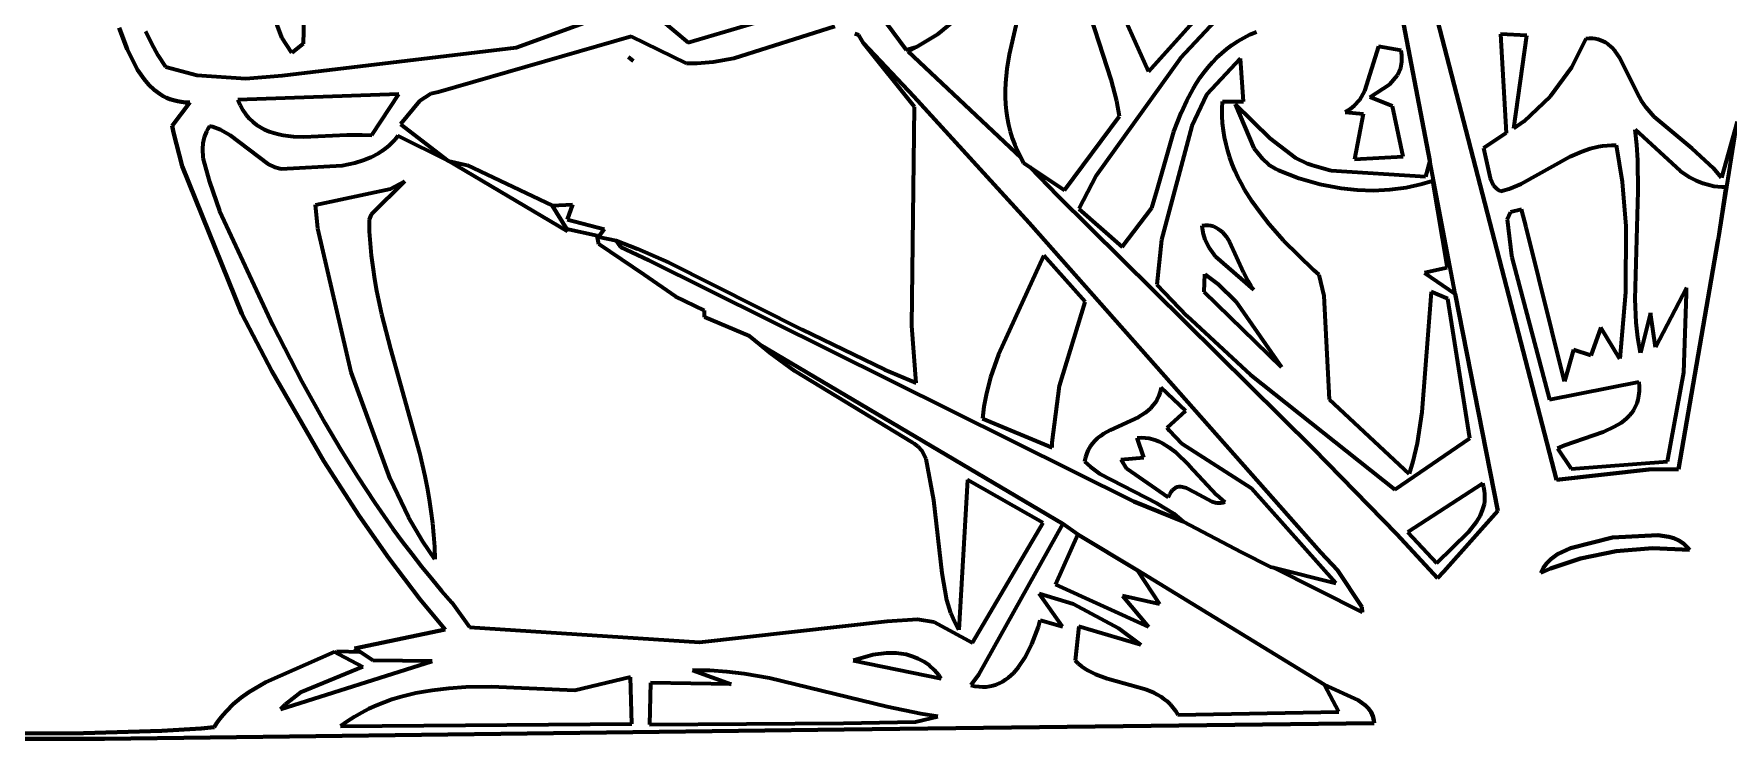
# Model space of a CAD drawing. Header units: millimetres. Extents: x 0 to 6.7, y 0 to 10.
# Drawn here: x 1.849 to 4.111, y 6.322 to 7.263 of the extents above; entities that cross this region are included whole.
import ezdxf

# ---------------------------------------------------------------- set-up
doc = ezdxf.new("R2010")
doc.units = ezdxf.units.MM
doc.layers.add('color#000000ff', color=7, linetype='CONTINUOUS', lineweight=100)
doc.layers.add('color#ffffffff', color=7, linetype='CONTINUOUS', lineweight=100)

msp = doc.modelspace()

# ---------------------------------------------------------------- linework, layer by layer
at = {"layer": 'color#000000ff'}
for p, q in [((3.5961, 7.7019), (3.7128, 7.0937)), ((3.8818, 6.668), (3.6324, 7.6306)), ((3.0563, 7.2632), (3.1807, 7.3664)), ((3.2681, 7.3672), (3.3371, 7.213)), ((2.2109, 7.3378), (2.2087, 7.25)), ((3.1729, 7.3299), (3.151, 7.2356)), ((3.2875, 7.2026), (3.2467, 7.3273)), ((3.3371, 7.213), (3.4435, 7.3319)), ((2.1804, 7.2586), (2.1584, 7.3176)), ((3.4533, 7.3095), (3.3796, 7.2303)), ((2.493, 7.2452), (2.6526, 7.3031)), ((2.6843, 7.284), (2.7226, 7.2517)), ((2.7226, 7.2517), (2.8993, 7.3037)), ((1.9739, 7.2429), (1.9632, 7.2715)), ((1.9982, 7.2668), (2.0062, 7.2505)), ((2.6464, 7.2596), (2.3888, 7.1854)), ((2.7206, 7.2236), (2.6464, 7.2596)), ((2.9186, 7.273), (2.7837, 7.2306)), ((3.0273, 7.246), (3.0563, 7.2632)), ((3.4642, 7.2581), (3.4725, 7.2623)), ((3.4725, 7.2623), (3.4813, 7.266)), ((3.8419, 7.2609), (3.807, 7.2627)), ((3.807, 7.2627), (3.8145, 7.1308)), ((3.8248, 7.1369), (3.8419, 7.2609)), ((1.9878, 7.2152), (1.9739, 7.2429)), ((2.0062, 7.2505), (2.015, 7.2347)), ((2.1936, 7.2382), (2.1804, 7.2586)), ((2.1809, 7.2079), (2.493, 7.2452)), ((2.2087, 7.25), (2.1936, 7.2382)), ((2.9566, 7.2508), (3.0241, 7.1799)), ((3.0248, 7.1659), (2.9566, 7.2508)), ((3.0165, 7.2398), (3.0273, 7.246)), ((3.1671, 7.0976), (3.0165, 7.2398)), ((3.4284, 7.2317), (3.4348, 7.2377)), ((3.4348, 7.2377), (3.4416, 7.2433)), ((3.4416, 7.2433), (3.4487, 7.2486)), ((3.4487, 7.2486), (3.4563, 7.2536)), ((3.4563, 7.2536), (3.4642, 7.2581)), ((3.6443, 7.2465), (3.6255, 7.1866)), ((3.6742, 7.2412), (3.6443, 7.2465)), ((3.6752, 7.2347), (3.6742, 7.2412)), ((3.9209, 7.2568), (3.9017, 7.2182)), ((3.9254, 7.257), (3.9209, 7.2568)), ((3.9296, 7.2569), (3.9254, 7.257)), ((3.9335, 7.2565), (3.9296, 7.2569)), ((3.9373, 7.2557), (3.9335, 7.2565)), ((3.9408, 7.2546), (3.9373, 7.2557)), ((3.944, 7.2532), (3.9408, 7.2546)), ((3.9471, 7.2516), (3.944, 7.2532)), ((3.95, 7.2498), (3.9471, 7.2516)), ((3.9552, 7.2454), (3.95, 7.2498)), ((3.9599, 7.2402), (3.9552, 7.2454)), ((3.966, 7.2312), (3.9599, 7.2402)), ((1.9964, 7.2027), (1.9878, 7.2152)), ((2.015, 7.2347), (2.025, 7.2193)), ((2.025, 7.2193), (2.067, 7.2083)), ((2.6429, 7.2323), (2.6492, 7.2271)), ((2.6492, 7.2271), (2.6429, 7.2323)), ((2.7349, 7.2239), (2.7206, 7.2236)), ((2.756, 7.2257), (2.7349, 7.2239)), ((2.7837, 7.2306), (2.756, 7.2257)), ((3.1481, 7.2166), (3.1464, 7.1977)), ((3.151, 7.2356), (3.1481, 7.2166)), ((3.3796, 7.2303), (3.2672, 7.0744)), ((3.4112, 7.212), (3.4166, 7.2189)), ((3.4597, 7.2303), (3.4148, 7.1822)), ((3.4166, 7.2189), (3.4224, 7.2255)), ((3.4224, 7.2255), (3.4284, 7.2317)), ((3.4639, 7.1728), (3.4597, 7.2303)), ((3.6695, 7.2083), (3.6738, 7.2178)), ((3.6738, 7.2178), (3.6753, 7.2258)), ((3.6753, 7.2258), (3.6752, 7.2347)), ((3.9017, 7.2182), (3.8731, 7.1795)), ((3.9897, 7.1838), (3.966, 7.2312)), ((2.0028, 7.1952), (1.9964, 7.2027)), ((2.01, 7.1885), (2.0028, 7.1952)), ((2.067, 7.2083), (2.1321, 7.2036)), ((2.1321, 7.2036), (2.1809, 7.2079)), ((3.1464, 7.1977), (3.146, 7.1883)), ((3.2948, 7.1733), (3.2875, 7.2026)), ((3.3967, 7.1901), (3.4012, 7.1976)), ((3.4012, 7.1976), (3.4061, 7.2049)), ((3.4061, 7.2049), (3.4112, 7.212)), ((3.6326, 7.1788), (3.6591, 7.1962)), ((3.6591, 7.1962), (3.6695, 7.2083)), ((2.0178, 7.1828), (2.01, 7.1885)), ((2.022, 7.1803), (2.0178, 7.1828)), ((2.0264, 7.1781), (2.022, 7.1803)), ((2.031, 7.1762), (2.0264, 7.1781)), ((2.0359, 7.1746), (2.031, 7.1762)), ((2.0338, 7.1406), (2.0574, 7.1717)), ((2.0409, 7.1734), (2.0359, 7.1746)), ((2.0462, 7.1724), (2.0409, 7.1734)), ((2.0516, 7.1719), (2.0462, 7.1724)), ((2.0574, 7.1717), (2.0516, 7.1719)), ((2.3363, 7.1829), (2.1218, 7.1751)), ((2.1218, 7.1751), (2.1249, 7.1679)), ((2.3004, 7.128), (2.3363, 7.1829)), ((2.3639, 7.1735), (2.3386, 7.1426)), ((2.3793, 7.1832), (2.3639, 7.1735)), ((2.3888, 7.1854), (2.3793, 7.1832)), ((3.0241, 7.1799), (3.1777, 7.0109)), ((3.146, 7.1883), (3.1459, 7.1789)), ((3.1459, 7.1789), (3.1463, 7.1696)), ((3.1463, 7.1696), (3.1471, 7.1604)), ((3.2985, 7.1535), (3.2948, 7.1733)), ((3.3808, 7.1581), (3.3883, 7.1744)), ((3.3883, 7.1744), (3.3967, 7.1901)), ((3.4148, 7.1822), (3.3949, 7.14)), ((3.4356, 7.1633), (3.4361, 7.1732)), ((3.4361, 7.1732), (3.4639, 7.1728)), ((3.4994, 7.1237), (3.4528, 7.1693)), ((3.4528, 7.1693), (3.4775, 7.1107)), ((3.6186, 7.175), (3.6118, 7.1674)), ((3.6255, 7.1866), (3.6186, 7.175)), ((3.6627, 7.1669), (3.6326, 7.1788)), ((3.8731, 7.1795), (3.8379, 7.1465)), ((3.9952, 7.174), (3.9897, 7.1838)), ((4.0015, 7.165), (3.9952, 7.174)), ((2.1249, 7.1679), (2.1285, 7.1615)), ((2.1285, 7.1615), (2.1324, 7.1557)), ((2.1324, 7.1557), (2.1368, 7.1505)), ((2.1368, 7.1505), (2.1415, 7.146)), ((2.1415, 7.146), (2.1465, 7.142)), ((3.0214, 6.8735), (3.0248, 7.1659)), ((3.1471, 7.1604), (3.1483, 7.1512)), ((3.1483, 7.1512), (3.1501, 7.142)), ((3.2252, 7.0547), (3.2985, 7.1535)), ((3.3711, 7.1328), (3.3808, 7.1581)), ((3.4356, 7.1535), (3.4356, 7.1633)), ((3.4361, 7.1439), (3.4356, 7.1535)), ((3.6062, 7.1628), (3.5998, 7.1589)), ((3.5998, 7.1589), (3.6236, 7.1564)), ((3.6118, 7.1674), (3.6062, 7.1628)), ((3.6236, 7.1564), (3.612, 7.0961)), ((3.6771, 7.0995), (3.6627, 7.1669)), ((3.8379, 7.1465), (3.8248, 7.1369)), ((4.0122, 7.1526), (4.0015, 7.165)), ((4.0628, 7.1101), (4.0122, 7.1526)), ((2.0358, 7.1315), (2.0338, 7.1406)), ((2.0474, 7.0867), (2.0358, 7.1315)), ((2.0768, 7.1253), (2.0751, 7.1176)), ((2.0796, 7.1329), (2.0768, 7.1253)), ((2.0815, 7.1366), (2.0796, 7.1329)), ((2.0837, 7.1403), (2.0815, 7.1366)), ((2.0876, 7.1393), (2.0837, 7.1403)), ((2.0985, 7.1352), (2.0876, 7.1393)), ((2.1119, 7.1275), (2.0985, 7.1352)), ((2.1616, 7.0899), (2.1119, 7.1275)), ((2.1465, 7.142), (2.1518, 7.1386)), ((2.1518, 7.1386), (2.1574, 7.1356)), ((2.1574, 7.1356), (2.1633, 7.1331)), ((2.1633, 7.1331), (2.1694, 7.1311)), ((2.1694, 7.1311), (2.1757, 7.1294)), ((2.1757, 7.1294), (2.1823, 7.1282)), ((2.1823, 7.1282), (2.189, 7.1272)), ((2.189, 7.1272), (2.1958, 7.1265)), ((2.1958, 7.1265), (2.2098, 7.1259)), ((2.2098, 7.1259), (2.2672, 7.1283)), ((2.2672, 7.1283), (2.2876, 7.1287)), ((2.2876, 7.1287), (2.3004, 7.128)), ((2.3353, 7.127), (2.3314, 7.1223)), ((2.4022, 7.0937), (2.3353, 7.127)), ((2.3386, 7.1426), (2.4022, 7.0937)), ((3.1501, 7.142), (3.1523, 7.133)), ((3.1523, 7.133), (3.1551, 7.124)), ((3.1551, 7.124), (3.1585, 7.1151)), ((3.3489, 7.0552), (3.3711, 7.1328)), ((3.3949, 7.14), (3.3544, 6.9884)), ((3.4371, 7.1345), (3.4361, 7.1439)), ((3.4386, 7.1252), (3.4371, 7.1345)), ((3.4406, 7.116), (3.4386, 7.1252)), ((3.5336, 7.0974), (3.4994, 7.1237)), ((3.8145, 7.1308), (3.7841, 7.1109)), ((3.9891, 7.1152), (3.9869, 7.1358)), ((3.9869, 7.1358), (4.0466, 7.0803)), ((4.1229, 7.1457), (4.1018, 7.0713)), ((2.0751, 7.1176), (2.0745, 7.1098)), ((2.0745, 7.1098), (2.0751, 7.0978)), ((2.3092, 7.1037), (2.2992, 7.0984)), ((2.3139, 7.1067), (2.3092, 7.1037)), ((2.3186, 7.1101), (2.3139, 7.1067)), ((2.323, 7.1138), (2.3186, 7.1101)), ((2.3273, 7.1179), (2.323, 7.1138)), ((2.3314, 7.1223), (2.3273, 7.1179)), ((3.1585, 7.1151), (3.1625, 7.1063)), ((3.1625, 7.1063), (3.1671, 7.0976)), ((3.4429, 7.107), (3.4406, 7.116)), ((3.4457, 7.0981), (3.4429, 7.107)), ((3.4775, 7.1107), (3.4891, 7.0963)), ((3.7841, 7.1109), (3.7933, 7.0707)), ((3.9, 7.0994), (3.9156, 7.1064)), ((3.9156, 7.1064), (3.9264, 7.1101)), ((3.9264, 7.1101), (3.9376, 7.1128)), ((3.9376, 7.1128), (3.9433, 7.1137)), ((3.9433, 7.1137), (3.9492, 7.1144)), ((3.9492, 7.1144), (3.9552, 7.1146)), ((3.9552, 7.1146), (3.9613, 7.1146)), ((3.9613, 7.1146), (3.9693, 7.0657)), ((3.9904, 7.0946), (3.9891, 7.1152)), ((4.0913, 7.0841), (4.0628, 7.1101)), ((2.1268, 6.8894), (2.0474, 7.0867)), ((2.0751, 7.0978), (2.0836, 7.0656)), ((2.172, 7.0851), (2.1616, 7.0899)), ((2.1794, 7.0829), (2.172, 7.0851)), ((2.2609, 7.0873), (2.1794, 7.0829)), ((2.2778, 7.0908), (2.2609, 7.0873)), ((2.2887, 7.0941), (2.2778, 7.0908)), ((2.2992, 7.0984), (2.2887, 7.0941)), ((2.4022, 7.0937), (2.4279, 7.0881)), ((2.5615, 6.9996), (2.4022, 7.0937)), ((2.4279, 7.0881), (2.5412, 7.034)), ((3.216, 7.0469), (3.1792, 7.0854)), ((3.1792, 7.0854), (3.2252, 7.0547)), ((3.4489, 7.0893), (3.4457, 7.0981)), ((3.4525, 7.0807), (3.4489, 7.0893)), ((3.4564, 7.0722), (3.4525, 7.0807)), ((3.4891, 7.0963), (3.4975, 7.089)), ((3.4975, 7.089), (3.5072, 7.0831)), ((3.5072, 7.0831), (3.5107, 7.0814)), ((3.5107, 7.0814), (3.5377, 7.0708)), ((3.5493, 7.0898), (3.5336, 7.0974)), ((3.5545, 7.0878), (3.5493, 7.0898)), ((3.5809, 7.0803), (3.5545, 7.0878)), ((3.7069, 7.0724), (3.5809, 7.0803)), ((3.612, 7.0961), (3.6771, 7.0995)), ((3.7128, 7.0937), (3.7069, 7.0724)), ((3.8344, 7.0629), (3.9, 7.0994)), ((3.9908, 7.0533), (3.9904, 7.0946)), ((4.0466, 7.0803), (4.0592, 7.0721)), ((4.1018, 7.0713), (4.0913, 7.0841)), ((2.0836, 7.0656), (2.0973, 7.0269)), ((2.2255, 7.035), (2.3252, 7.0564)), ((2.3443, 7.0665), (2.2996, 7.0223)), ((2.3252, 7.0564), (2.3443, 7.0665)), ((3.2672, 7.0744), (3.2442, 7.0298)), ((3.4607, 7.0639), (3.4564, 7.0722)), ((3.4653, 7.0557), (3.4607, 7.0639)), ((3.4753, 7.0397), (3.4653, 7.0557)), ((3.5377, 7.0708), (3.5656, 7.0627)), ((3.5656, 7.0627), (3.5942, 7.0572)), ((3.5942, 7.0572), (3.6158, 7.055)), ((3.6376, 7.0544), (3.6593, 7.0554)), ((3.6593, 7.0554), (3.6809, 7.0583)), ((3.6809, 7.0583), (3.7022, 7.0629)), ((3.7022, 7.0629), (3.7163, 7.0671)), ((3.7163, 7.0671), (3.7358, 6.9508)), ((3.7933, 7.0707), (3.7977, 7.061)), ((3.7977, 7.061), (3.8019, 7.0565)), ((3.8019, 7.0565), (3.8054, 7.0542)), ((3.8074, 7.0533), (3.8185, 7.0565)), ((3.8185, 7.0565), (3.8344, 7.0629)), ((3.9693, 7.0657), (3.9744, 7.0068)), ((4.0592, 7.0721), (4.068, 7.0675)), ((4.068, 7.0675), (4.0772, 7.0638)), ((4.0772, 7.0638), (4.0869, 7.0612)), ((4.0869, 7.0612), (4.0919, 7.0602)), ((4.0919, 7.0602), (4.097, 7.0596)), ((4.097, 7.0596), (4.1023, 7.0593)), ((4.1076, 7.0593), (4.0972, 6.9866)), ((4.1023, 7.0593), (4.1076, 7.0593)), ((2.2283, 7.0035), (2.2255, 7.035)), ((2.5412, 7.034), (2.5609, 7.0026)), ((3.5571, 6.7097), (3.216, 7.0469)), ((3.3414, 7.0312), (3.3489, 7.0552)), ((3.4864, 7.0242), (3.4753, 7.0397)), ((3.6158, 7.055), (3.6376, 7.0544)), ((3.8054, 7.0542), (3.8074, 7.0533)), ((3.9865, 6.909), (3.9908, 7.0533)), ((2.0973, 7.0269), (2.1683, 6.8743)), ((2.2996, 7.0223), (2.2967, 7.0157)), ((2.2967, 7.0157), (2.2971, 6.9996)), ((3.1777, 7.0109), (3.5673, 6.5711)), ((3.2442, 7.0298), (3.3021, 6.9788)), ((3.3021, 6.9788), (3.3414, 7.0312)), ((3.4983, 7.0092), (3.4864, 7.0242)), ((3.8205, 7.0254), (3.8157, 7.0155)), ((3.8157, 7.0155), (3.8215, 6.9673)), ((3.8351, 7.029), (3.8205, 7.0254)), ((3.8411, 7.0053), (3.8351, 7.029)), ((2.273, 6.8116), (2.2283, 7.0035)), ((2.2971, 6.9996), (2.2981, 6.9836)), ((2.5609, 7.0026), (2.5615, 6.9996)), ((3.3544, 6.9884), (3.3482, 6.9289)), ((3.4088, 7.0073), (3.4129, 7.0079)), ((3.4091, 7.0034), (3.4088, 7.0073)), ((3.4104, 6.9957), (3.4091, 7.0034)), ((3.4128, 6.9884), (3.4104, 6.9957)), ((3.4179, 6.9781), (3.4128, 6.9884)), ((3.4129, 7.0079), (3.4167, 7.0079)), ((3.4167, 7.0079), (3.4204, 7.0074)), ((3.4204, 7.0074), (3.4238, 7.0064)), ((3.4238, 7.0064), (3.427, 7.005)), ((3.427, 7.005), (3.4301, 7.0032)), ((3.4301, 7.0032), (3.433, 7.001)), ((3.433, 7.001), (3.4357, 6.9985)), ((3.4357, 6.9985), (3.4407, 6.9926)), ((3.4407, 6.9926), (3.4453, 6.9857)), ((3.5174, 6.9876), (3.4983, 7.0092)), ((3.558, 6.9478), (3.5174, 6.9876)), ((3.8924, 6.7994), (3.8411, 7.0053)), ((3.9744, 7.0068), (3.974, 6.9181)), ((2.2981, 6.9836), (2.2997, 6.9676)), ((2.2997, 6.9676), (2.3017, 6.9518)), ((2.6327, 6.9785), (2.6265, 6.9875)), ((2.6265, 6.9875), (2.6549, 6.9763)), ((2.6696, 6.961), (2.6327, 6.9785)), ((2.6549, 6.9763), (2.697, 6.9581)), ((3.1974, 6.9673), (3.1368, 6.8352)), ((3.2525, 6.9055), (3.1974, 6.9673)), ((3.4271, 6.9655), (3.4179, 6.9781)), ((3.4778, 6.9214), (3.4271, 6.9655)), ((3.4453, 6.9857), (3.464, 6.9448)), ((3.8215, 6.9673), (3.8219, 6.9652)), ((3.8219, 6.9652), (3.8722, 6.7751)), ((4.0972, 6.9866), (4.0445, 6.682)), ((2.3017, 6.9518), (2.3041, 6.936)), ((3.3174, 6.6389), (2.6696, 6.961)), ((2.697, 6.9581), (2.8746, 6.8686)), ((3.4116, 6.9191), (3.4121, 6.9426)), ((3.4121, 6.9426), (3.43, 6.9293)), ((3.464, 6.9448), (3.4696, 6.9335)), ((3.5649, 6.9416), (3.558, 6.9478)), ((3.7358, 6.9508), (3.7054, 6.9443)), ((3.7054, 6.9443), (3.7464, 6.9163)), ((2.3041, 6.936), (2.3069, 6.9203)), ((2.3069, 6.9203), (2.3135, 6.8891)), ((3.3482, 6.9289), (3.3885, 6.8871)), ((3.43, 6.9293), (3.4539, 6.9058)), ((3.4696, 6.9335), (3.4735, 6.9269)), ((3.4735, 6.9269), (3.4756, 6.924)), ((3.4756, 6.924), (3.4778, 6.9214)), ((3.5715, 6.9136), (3.5649, 6.9416)), ((4.0551, 6.9243), (4.014, 6.845)), ((4.0554, 6.9162), (4.0551, 6.9243)), ((3.2183, 6.7933), (3.2525, 6.9055)), ((3.5148, 6.8183), (3.4116, 6.9191)), ((3.4539, 6.9058), (3.5148, 6.8183)), ((3.5785, 6.775), (3.5715, 6.9136)), ((3.7142, 6.9189), (3.7018, 6.7585)), ((3.7367, 6.9095), (3.7142, 6.9189)), ((3.7658, 6.7235), (3.7367, 6.9095)), ((3.7464, 6.9163), (3.8032, 6.6264)), ((3.974, 6.9181), (3.9662, 6.8295)), ((3.9881, 6.8782), (3.9865, 6.909)), ((4.0516, 6.8114), (4.0554, 6.9162)), ((2.1672, 6.8129), (2.1268, 6.8894)), ((2.3135, 6.8891), (2.3252, 6.8427)), ((3.3885, 6.8871), (3.4732, 6.8082)), ((3.9903, 6.8578), (3.9881, 6.8782)), ((4.0072, 6.8909), (3.9937, 6.8374)), ((4.014, 6.845), (4.0072, 6.8909)), ((2.1683, 6.8743), (2.207, 6.7994)), ((2.8746, 6.8686), (2.9848, 6.8151)), ((3.0271, 6.7973), (3.0214, 6.8735)), ((3.9409, 6.8712), (3.9273, 6.8338)), ((3.9662, 6.8295), (3.9409, 6.8712)), ((3.9937, 6.8374), (3.9903, 6.8578)), ((2.3252, 6.8427), (2.3639, 6.704)), ((2.8315, 6.8373), (2.8186, 6.848)), ((2.8186, 6.848), (3.2226, 6.6092)), ((2.8652, 6.8129), (2.8315, 6.8373)), ((3.1368, 6.8352), (3.1263, 6.8049)), ((3.9043, 6.8413), (3.8924, 6.7994)), ((3.9273, 6.8338), (3.9043, 6.8413)), ((2.2366, 6.6929), (2.1672, 6.8129)), ((2.3248, 6.6694), (2.273, 6.8116)), ((3.0218, 6.7178), (2.8652, 6.8129)), ((2.9848, 6.8151), (3.0271, 6.7973)), ((3.4732, 6.8082), (3.666, 6.6551)), ((4.0297, 6.6924), (4.0516, 6.8114)), ((2.207, 6.7994), (2.2377, 6.7442)), ((3.1263, 6.8049), (3.1203, 6.7816)), ((3.2087, 6.7178), (3.2183, 6.7933)), ((3.3528, 6.7854), (3.351, 6.7801)), ((3.3541, 6.7912), (3.3528, 6.7854)), ((3.387, 6.76), (3.3541, 6.7912)), ((3.8722, 6.7751), (3.9914, 6.7989)), ((3.9919, 6.7861), (3.9913, 6.7803)), ((3.9914, 6.7989), (3.9919, 6.7923)), ((3.9919, 6.7923), (3.9919, 6.7861)), ((3.1175, 6.7658), (3.1157, 6.7498)), ((3.1203, 6.7816), (3.1175, 6.7658)), ((3.3397, 6.7633), (3.3361, 6.76)), ((3.3431, 6.767), (3.3397, 6.7633)), ((3.3461, 6.7709), (3.3431, 6.767)), ((3.3488, 6.7753), (3.3461, 6.7709)), ((3.351, 6.7801), (3.3488, 6.7753)), ((3.685, 6.6761), (3.5785, 6.775)), ((3.9868, 6.7653), (3.9844, 6.761)), ((3.9887, 6.7699), (3.9868, 6.7653)), ((3.9903, 6.7749), (3.9887, 6.7699)), ((3.9913, 6.7803), (3.9903, 6.7749)), ((2.2377, 6.7442), (2.2591, 6.7079)), ((3.1157, 6.7498), (3.2085, 6.7109)), ((3.3236, 6.7517), (3.2859, 6.7341)), ((3.3321, 6.757), (3.3236, 6.7517)), ((3.3361, 6.76), (3.3321, 6.757)), ((3.3622, 6.7372), (3.387, 6.76)), ((3.7018, 6.7585), (3.6957, 6.7169)), ((3.9674, 6.7437), (3.9587, 6.7385)), ((3.9714, 6.7467), (3.9674, 6.7437)), ((3.9751, 6.7498), (3.9714, 6.7467)), ((3.9786, 6.7533), (3.9751, 6.7498)), ((3.9817, 6.757), (3.9786, 6.7533)), ((3.9844, 6.761), (3.9817, 6.757)), ((3.0246, 6.7162), (3.0218, 6.7178)), ((3.2085, 6.7109), (3.2087, 6.7178)), ((3.2623, 6.7165), (3.2593, 6.7126)), ((3.2655, 6.7201), (3.2623, 6.7165)), ((3.2691, 6.7234), (3.2655, 6.7201)), ((3.273, 6.7264), (3.2691, 6.7234)), ((3.2771, 6.7292), (3.273, 6.7264)), ((3.2859, 6.7341), (3.2771, 6.7292)), ((3.3221, 6.7242), (3.3274, 6.7244)), ((3.331, 6.6978), (3.3221, 6.7242)), ((3.3274, 6.7244), (3.3325, 6.7241)), ((3.3325, 6.7241), (3.3375, 6.7234)), ((3.3375, 6.7234), (3.3423, 6.7223)), ((3.3423, 6.7223), (3.347, 6.7208)), ((3.347, 6.7208), (3.3515, 6.719)), ((3.3515, 6.719), (3.3559, 6.7168)), ((3.3559, 6.7168), (3.3644, 6.7117)), ((3.3652, 6.7333), (3.3622, 6.7372)), ((3.3818, 6.7158), (3.3652, 6.7333)), ((3.666, 6.6551), (3.7658, 6.7235)), ((3.6957, 6.7169), (3.6899, 6.6923)), ((3.9441, 6.7318), (3.8923, 6.7137)), ((3.9587, 6.7385), (3.9441, 6.7318)), ((2.2591, 6.7079), (2.2814, 6.6722)), ((2.3639, 6.704), (2.3711, 6.6729)), ((3.0294, 6.7125), (3.0246, 6.7162)), ((3.0351, 6.7061), (3.0294, 6.7125)), ((3.0404, 6.6961), (3.0351, 6.7061)), ((3.0506, 6.6407), (3.0404, 6.6961)), ((3.2531, 6.6982), (3.2519, 6.6924)), ((3.2547, 6.7034), (3.2531, 6.6982)), ((3.2568, 6.7082), (3.2547, 6.7034)), ((3.2593, 6.7126), (3.2568, 6.7082)), ((3.3006, 6.6949), (3.331, 6.6978)), ((3.3081, 6.6827), (3.3006, 6.6949)), ((3.3644, 6.7117), (3.3725, 6.7055)), ((3.3725, 6.7055), (3.3915, 6.687)), ((3.4748, 6.6562), (3.3818, 6.7158)), ((3.6686, 6.5953), (3.5571, 6.7097)), ((3.8923, 6.7137), (3.8829, 6.7096)), ((3.8829, 6.7096), (3.9013, 6.6827)), ((2.2835, 6.6201), (2.2366, 6.6929)), ((2.2814, 6.6722), (2.3046, 6.6371)), ((2.3711, 6.6729), (2.3742, 6.6573)), ((3.2519, 6.6924), (3.2597, 6.6854)), ((3.2597, 6.6854), (3.2723, 6.676)), ((3.2723, 6.676), (3.3482, 6.637)), ((3.3634, 6.6445), (3.3081, 6.6827)), ((3.3915, 6.687), (3.4278, 6.6477)), ((3.6899, 6.6923), (3.685, 6.6761)), ((4.0049, 6.6818), (3.8818, 6.668)), ((3.9013, 6.6827), (4.0297, 6.6924)), ((4.0445, 6.682), (4.0049, 6.6818)), ((2.3493, 6.6183), (2.3248, 6.6694)), ((2.3742, 6.6573), (2.377, 6.6417)), ((3.0955, 6.6679), (3.0838, 6.4676)), ((3.1965, 6.6106), (3.0955, 6.6679)), ((3.367, 6.6513), (3.3651, 6.6482)), ((3.3689, 6.6538), (3.367, 6.6513)), ((3.371, 6.6557), (3.3689, 6.6538)), ((3.3732, 6.6571), (3.371, 6.6557)), ((3.3754, 6.658), (3.3732, 6.6571)), ((3.3778, 6.6584), (3.3754, 6.658)), ((3.3802, 6.6585), (3.3778, 6.6584)), ((3.3827, 6.6582), (3.3802, 6.6585)), ((3.3879, 6.6566), (3.3827, 6.6582)), ((3.3989, 6.651), (3.3879, 6.6566)), ((3.4222, 6.6385), (3.3989, 6.651)), ((3.5871, 6.5299), (3.4748, 6.6562)), ((3.7832, 6.6632), (3.6833, 6.5982)), ((3.7846, 6.6582), (3.7832, 6.6632)), ((3.7856, 6.6534), (3.7846, 6.6582)), ((3.7861, 6.6487), (3.7856, 6.6534)), ((3.7862, 6.6441), (3.7861, 6.6487)), ((2.3046, 6.6371), (2.3287, 6.6027)), ((2.377, 6.6417), (2.3794, 6.6259)), ((2.3794, 6.6259), (2.3814, 6.6101)), ((3.0615, 6.5432), (3.0506, 6.6407)), ((3.3832, 6.6125), (3.3174, 6.6389)), ((3.3482, 6.637), (3.3708, 6.6228)), ((3.3651, 6.6482), (3.3634, 6.6445)), ((3.428, 6.637), (3.4222, 6.6385)), ((3.4278, 6.6477), (3.4353, 6.6412)), ((3.4309, 6.6367), (3.428, 6.637)), ((3.4337, 6.6368), (3.4309, 6.6367)), ((3.4365, 6.6373), (3.4337, 6.6368)), ((3.4353, 6.6412), (3.4392, 6.6382)), ((3.4392, 6.6382), (3.4365, 6.6373)), ((3.8032, 6.6264), (3.7313, 6.5456)), ((3.7797, 6.6195), (3.7831, 6.6273)), ((3.7831, 6.6273), (3.7844, 6.6313)), ((3.7844, 6.6313), (3.7854, 6.6354)), ((3.7854, 6.6354), (3.786, 6.6397)), ((3.786, 6.6397), (3.7862, 6.6441)), ((2.3232, 6.5634), (2.2835, 6.6201)), ((2.3684, 6.5857), (2.3493, 6.6183)), ((2.3814, 6.6101), (2.383, 6.5943)), ((3.1022, 6.4504), (3.1965, 6.6106)), ((3.2226, 6.6092), (3.11, 6.4078)), ((3.3708, 6.6228), (3.3832, 6.6125)), ((3.7642, 6.5983), (3.7753, 6.6121)), ((3.7753, 6.6121), (3.7797, 6.6195)), ((2.3287, 6.6027), (2.3411, 6.5858)), ((2.3411, 6.5858), (2.3538, 6.569)), ((2.3845, 6.5622), (2.3684, 6.5857)), ((2.383, 6.5943), (2.384, 6.5783)), ((3.2129, 6.5284), (3.2429, 6.5948)), ((3.2429, 6.5948), (3.3218, 6.5475)), ((3.7228, 6.5365), (3.6686, 6.5953)), ((3.6833, 6.5982), (3.7221, 6.5568)), ((3.7221, 6.5568), (3.7642, 6.5983)), ((3.9003, 6.5766), (3.9563, 6.5908)), ((3.9563, 6.5908), (4.0169, 6.5941)), ((4.0169, 6.5941), (4.0316, 6.592)), ((4.0316, 6.592), (4.0384, 6.5899)), ((4.0384, 6.5899), (4.045, 6.5869)), ((4.045, 6.5869), (4.051, 6.5829)), ((4.051, 6.5829), (4.0539, 6.5804)), ((2.3652, 6.5083), (2.3232, 6.5634)), ((2.3538, 6.569), (2.3668, 6.5524)), ((2.384, 6.5783), (2.3845, 6.5622)), ((3.5673, 6.5711), (3.5894, 6.5472)), ((3.869, 6.5569), (3.8743, 6.5621)), ((3.9136, 6.5629), (3.8737, 6.5495)), ((3.8743, 6.5621), (3.8832, 6.5686)), ((3.8832, 6.5686), (3.9003, 6.5766)), ((3.9613, 6.5728), (3.9136, 6.5629)), ((4.01, 6.5768), (3.9613, 6.5728)), ((4.0592, 6.5747), (4.01, 6.5768)), ((4.0539, 6.5804), (4.0566, 6.5777)), ((4.0566, 6.5777), (4.0592, 6.5747)), ((2.3668, 6.5524), (2.38, 6.5361)), ((2.38, 6.5361), (2.3935, 6.5199)), ((3.0681, 6.5073), (3.0615, 6.5432)), ((3.3218, 6.5475), (3.352, 6.502)), ((3.6224, 6.4911), (3.504, 6.5511)), ((3.504, 6.5511), (3.5871, 6.5299)), ((3.5894, 6.5472), (3.6217, 6.4982)), ((3.7313, 6.5456), (3.7228, 6.5365)), ((3.8606, 6.544), (3.8644, 6.5509)), ((3.8737, 6.5495), (3.8606, 6.544)), ((3.8644, 6.5509), (3.869, 6.5569)), ((2.3935, 6.5199), (2.4074, 6.504)), ((3.2225, 6.472), (3.1911, 6.5163)), ((3.1911, 6.5163), (3.2367, 6.5024)), ((3.337, 6.4715), (3.2129, 6.5284)), ((3.352, 6.502), (3.3026, 6.5129)), ((3.3026, 6.5129), (3.337, 6.4715)), ((2.3982, 6.4682), (2.3652, 6.5083)), ((2.4074, 6.504), (2.4308, 6.4711)), ((3.0735, 6.4899), (3.0681, 6.5073)), ((3.2367, 6.5024), (3.2971, 6.4699)), ((3.6217, 6.4982), (3.6224, 6.4911)), ((2.2773, 6.4429), (2.3982, 6.4682)), ((2.4308, 6.4711), (2.7378, 6.4514)), ((2.7378, 6.4514), (2.9883, 6.4793)), ((2.9883, 6.4793), (3.0286, 6.4818)), ((3.0286, 6.4818), (3.0508, 6.4786)), ((3.0508, 6.4786), (3.1022, 6.4504)), ((3.0782, 6.4787), (3.0735, 6.4899)), ((3.0838, 6.4676), (3.0782, 6.4787)), ((3.1815, 6.4485), (3.1902, 6.4719)), ((3.1902, 6.4719), (3.1927, 6.4808)), ((3.1927, 6.4808), (3.2225, 6.472)), ((3.2443, 6.4723), (3.2392, 6.4268)), ((3.3267, 6.4475), (3.2443, 6.4723)), ((3.2971, 6.4699), (3.3267, 6.4475)), ((3.1722, 6.4303), (3.1815, 6.4485)), ((2.1592, 6.398), (2.2507, 6.4385)), ((2.1786, 6.362), (2.3811, 6.4257)), ((2.2507, 6.4385), (2.2566, 6.4354)), ((2.2566, 6.4354), (2.2885, 6.4182)), ((2.2852, 6.4377), (2.2773, 6.4429)), ((2.302, 6.4266), (2.2852, 6.4377)), ((2.3811, 6.4257), (2.302, 6.4266)), ((2.9693, 6.4344), (2.9429, 6.4269)), ((2.9429, 6.4269), (3.0605, 6.4026)), ((2.9873, 6.4366), (2.9693, 6.4344)), ((3.0005, 6.4364), (2.9873, 6.4366)), ((3.0135, 6.4346), (3.0005, 6.4364)), ((3.0218, 6.4323), (3.0135, 6.4346)), ((3.0298, 6.4292), (3.0218, 6.4323)), ((3.0375, 6.4251), (3.0298, 6.4292)), ((3.0447, 6.42), (3.0375, 6.4251)), ((3.1636, 6.4178), (3.1722, 6.4303)), ((3.2392, 6.4268), (3.2433, 6.4229)), ((3.2433, 6.4229), (3.2476, 6.4193)), ((2.2885, 6.4182), (2.2051, 6.3841)), ((2.6455, 6.4044), (2.5714, 6.3869)), ((2.6474, 6.3421), (2.6455, 6.4044)), ((2.7284, 6.4137), (2.7799, 6.395)), ((2.74, 6.4136), (2.7284, 6.4137)), ((2.7515, 6.4133), (2.74, 6.4136)), ((2.7745, 6.4117), (2.7515, 6.4133)), ((2.7973, 6.409), (2.7745, 6.4117)), ((2.8312, 6.4032), (2.7973, 6.409)), ((2.9881, 6.3649), (2.8312, 6.4032)), ((3.0514, 6.4139), (3.0447, 6.42)), ((3.0546, 6.4104), (3.0514, 6.4139)), ((3.0576, 6.4066), (3.0546, 6.4104)), ((3.0605, 6.4026), (3.0576, 6.4066)), ((3.11, 6.4078), (3.0998, 6.394)), ((3.1425, 6.3987), (3.1464, 6.4012)), ((3.1464, 6.4012), (3.1501, 6.404)), ((3.1501, 6.404), (3.1572, 6.4104)), ((3.1572, 6.4104), (3.1636, 6.4178)), ((3.2476, 6.4193), (3.2521, 6.4161)), ((3.2521, 6.4161), (3.2567, 6.4133)), ((3.2567, 6.4133), (3.2664, 6.4084)), ((3.2664, 6.4084), (3.2818, 6.4029)), ((3.2818, 6.4029), (3.3344, 6.3882)), ((2.1257, 6.3769), (2.1364, 6.3846)), ((2.1364, 6.3846), (2.1592, 6.398)), ((2.2051, 6.3841), (2.1848, 6.3682)), ((2.3378, 6.3777), (2.3272, 6.3745)), ((2.3484, 6.3805), (2.3378, 6.3777)), ((2.3592, 6.383), (2.3484, 6.3805)), ((2.3701, 6.3851), (2.3592, 6.383)), ((2.3811, 6.3868), (2.3701, 6.3851)), ((2.4033, 6.3894), (2.3811, 6.3868)), ((2.4258, 6.391), (2.4033, 6.3894)), ((2.4598, 6.3916), (2.4258, 6.391)), ((2.5714, 6.3869), (2.4598, 6.3916)), ((2.6726, 6.3969), (2.6712, 6.3415)), ((2.7799, 6.395), (2.6726, 6.3969)), ((3.0998, 6.394), (3.1052, 6.3927)), ((3.1052, 6.3927), (3.1105, 6.3919)), ((3.1105, 6.3919), (3.1155, 6.3915)), ((3.1155, 6.3915), (3.1204, 6.3917)), ((3.1204, 6.3917), (3.1252, 6.3923)), ((3.1252, 6.3923), (3.1297, 6.3933)), ((3.1297, 6.3933), (3.1341, 6.3948)), ((3.1341, 6.3948), (3.1384, 6.3966)), ((3.1384, 6.3966), (3.1425, 6.3987)), ((3.3344, 6.3882), (3.3442, 6.384)), ((3.3442, 6.384), (3.3489, 6.3815)), ((3.3489, 6.3815), (3.3534, 6.3788)), ((3.3534, 6.3788), (3.3578, 6.3757)), ((3.5912, 6.3582), (3.572, 6.3944)), ((3.572, 6.3944), (3.617, 6.3739)), ((2.1019, 6.3542), (2.1063, 6.3592)), ((2.1063, 6.3592), (2.1156, 6.3685)), ((2.1156, 6.3685), (2.1257, 6.3769)), ((2.1848, 6.3682), (2.1786, 6.362)), ((2.2868, 6.3571), (2.2772, 6.3516)), ((2.2966, 6.3622), (2.2868, 6.3571)), ((2.3067, 6.3667), (2.2966, 6.3622)), ((2.3169, 6.3708), (2.3067, 6.3667)), ((2.3272, 6.3745), (2.3169, 6.3708)), ((3.0332, 6.3555), (2.9881, 6.3649)), ((3.0559, 6.3518), (3.0332, 6.3555)), ((3.3578, 6.3757), (3.3619, 6.3723)), ((3.3619, 6.3723), (3.3659, 6.3684)), ((3.3659, 6.3684), (3.3696, 6.3642)), ((3.3696, 6.3642), (3.3731, 6.3595)), ((3.3731, 6.3595), (3.3763, 6.3543)), ((3.3763, 6.3543), (3.5912, 6.3582)), ((3.617, 6.3739), (3.6268, 6.3669)), ((3.6268, 6.3669), (3.6308, 6.3628)), ((3.6308, 6.3628), (3.6341, 6.358)), ((3.6341, 6.358), (3.6365, 6.3525)), ((1.9155, 6.3298), (2.0204, 6.3327)), ((2.9307, 6.3348), (1.9437, 6.3224)), ((2.0204, 6.3327), (2.0727, 6.3361)), ((2.0727, 6.3361), (2.0901, 6.3376)), ((2.0901, 6.3376), (2.0938, 6.3434)), ((2.0938, 6.3434), (2.0978, 6.3489)), ((2.0978, 6.3489), (2.1019, 6.3542)), ((2.2677, 6.3455), (2.2585, 6.3389)), ((2.2585, 6.3389), (2.6474, 6.3421)), ((2.2772, 6.3516), (2.2677, 6.3455)), ((2.6712, 6.3415), (2.9298, 6.343)), ((2.9298, 6.343), (3.026, 6.3449)), ((3.6383, 6.3429), (2.9307, 6.3348)), ((3.026, 6.3449), (3.0559, 6.3518)), ((3.6365, 6.3525), (3.6374, 6.3495)), ((3.6374, 6.3495), (3.638, 6.3463)), ((3.638, 6.3463), (3.6383, 6.3429)), ((1.5831, 6.328), (1.9155, 6.3298)), ((1.9437, 6.3224), (1.627, 6.3218))]:
    msp.add_line(p, q, dxfattribs=at)
at = {"layer": 'color#ffffffff'}
for p, q in [((3.7128, 7.0937), (3.5961, 7.7019)), ((3.6324, 7.6306), (3.8818, 6.668)), ((1.9632, 7.2715), (1.9739, 7.2429)), ((2.9503, 7.2614), (2.9453, 7.2633)), ((2.9566, 7.2508), (2.9503, 7.2614)), ((2.9871, 7.278), (3.0137, 7.2422)), ((1.9739, 7.2429), (1.9878, 7.2152)), ((3.0241, 7.1799), (2.9566, 7.2508)), ((3.0137, 7.2422), (3.0273, 7.246)), ((3.0273, 7.246), (3.0165, 7.2398)), ((3.0165, 7.2398), (3.1671, 7.0976)), ((1.9878, 7.2152), (1.9964, 7.2027)), ((1.9964, 7.2027), (2.0028, 7.1952)), ((2.0028, 7.1952), (2.01, 7.1885)), ((2.01, 7.1885), (2.0178, 7.1828)), ((2.0178, 7.1828), (2.022, 7.1803)), ((2.022, 7.1803), (2.0264, 7.1781)), ((2.0264, 7.1781), (2.031, 7.1762)), ((2.031, 7.1762), (2.0359, 7.1746)), ((2.0574, 7.1717), (2.0338, 7.1406)), ((2.0359, 7.1746), (2.0409, 7.1734)), ((2.0409, 7.1734), (2.0462, 7.1724)), ((2.0462, 7.1724), (2.0516, 7.1719)), ((2.0516, 7.1719), (2.0574, 7.1717)), ((3.1777, 7.0109), (3.0241, 7.1799)), ((2.0338, 7.1406), (2.0358, 7.1315)), ((2.0358, 7.1315), (2.0474, 7.0867)), ((4.0982, 6.9921), (4.1229, 7.1457)), ((2.0474, 7.0867), (2.1268, 6.8894)), ((3.1671, 7.0976), (3.1704, 7.0911)), ((3.1704, 7.0911), (3.1792, 7.0854)), ((3.1792, 7.0854), (3.216, 7.0469)), ((3.7464, 6.9163), (3.7128, 7.0937)), ((2.5412, 7.034), (2.5683, 7.0354)), ((2.5609, 7.0026), (2.5412, 7.034)), ((2.5683, 7.0354), (2.5612, 7.0156)), ((3.216, 7.0469), (3.5571, 6.7097)), ((2.5612, 7.0156), (2.6105, 7.0025)), ((3.5673, 6.5711), (3.1777, 7.0109)), ((2.6013, 6.9936), (2.5609, 7.0026)), ((2.6035, 6.9825), (2.6013, 6.9936)), ((2.6105, 7.0025), (2.6028, 6.9925)), ((2.6028, 6.9925), (2.6265, 6.9875)), ((4.0972, 6.9866), (4.0982, 6.9921)), ((2.6638, 6.9415), (2.6035, 6.9825)), ((2.6265, 6.9875), (2.6327, 6.9785)), ((2.6327, 6.9785), (2.6696, 6.961)), ((4.0445, 6.682), (4.0972, 6.9866)), ((2.6696, 6.961), (3.3174, 6.6389)), ((2.706, 6.9125), (2.6638, 6.9415)), ((2.7445, 6.8942), (2.706, 6.9125)), ((3.8032, 6.6264), (3.7464, 6.9163)), ((2.1268, 6.8894), (2.1672, 6.8129)), ((2.7445, 6.8853), (2.7445, 6.8942)), ((2.8047, 6.8597), (2.7445, 6.8853)), ((2.8186, 6.848), (2.8047, 6.8597)), ((3.2226, 6.6092), (2.8186, 6.848)), ((2.1672, 6.8129), (2.2366, 6.6929)), ((3.5571, 6.7097), (3.6686, 6.5953)), ((2.2366, 6.6929), (2.2835, 6.6201)), ((3.8818, 6.668), (4.0049, 6.6818)), ((4.0049, 6.6818), (4.0445, 6.682)), ((3.3174, 6.6389), (3.3832, 6.6125)), ((3.7313, 6.5456), (3.8032, 6.6264)), ((2.2835, 6.6201), (2.3232, 6.5634)), ((3.2429, 6.5948), (3.2226, 6.6092)), ((3.3832, 6.6125), (3.4614, 6.5714)), ((3.3218, 6.5475), (3.2429, 6.5948)), ((3.6686, 6.5953), (3.7228, 6.5365)), ((3.9563, 6.5908), (3.9003, 6.5766)), ((4.0169, 6.5941), (3.9563, 6.5908)), ((4.0316, 6.592), (4.0169, 6.5941)), ((4.0384, 6.5899), (4.0316, 6.592)), ((4.045, 6.5869), (4.0384, 6.5899)), ((4.051, 6.5829), (4.045, 6.5869)), ((4.0539, 6.5804), (4.051, 6.5829)), ((2.3232, 6.5634), (2.3652, 6.5083)), ((3.4614, 6.5714), (3.5, 6.5519)), ((3.5894, 6.5472), (3.5673, 6.5711)), ((3.8743, 6.5621), (3.869, 6.5569)), ((3.8737, 6.5495), (3.9136, 6.5629)), ((3.8832, 6.5686), (3.8743, 6.5621)), ((3.9003, 6.5766), (3.8832, 6.5686)), ((3.9136, 6.5629), (3.9613, 6.5728)), ((3.9613, 6.5728), (4.01, 6.5768)), ((4.01, 6.5768), (4.0592, 6.5747)), ((4.0566, 6.5777), (4.0539, 6.5804)), ((4.0592, 6.5747), (4.0566, 6.5777)), ((3.572, 6.3944), (3.3218, 6.5475)), ((3.5, 6.5519), (3.504, 6.5511)), ((3.504, 6.5511), (3.6224, 6.4911)), ((3.6217, 6.4982), (3.5894, 6.5472)), ((3.7228, 6.5365), (3.7313, 6.5456)), ((3.8644, 6.5509), (3.8606, 6.544)), ((3.8606, 6.544), (3.8737, 6.5495)), ((3.869, 6.5569), (3.8644, 6.5509)), ((2.3652, 6.5083), (2.3982, 6.4682)), ((3.6224, 6.4911), (3.6217, 6.4982)), ((2.3982, 6.4682), (2.2773, 6.4429)), ((2.2507, 6.4385), (2.1592, 6.398)), ((2.2566, 6.4354), (2.2507, 6.4385)), ((2.2852, 6.4377), (2.2537, 6.4386)), ((2.2537, 6.4386), (2.2566, 6.4354)), ((2.2773, 6.4429), (2.2852, 6.4377)), ((2.1364, 6.3846), (2.1257, 6.3769)), ((2.1592, 6.398), (2.1364, 6.3846)), ((3.617, 6.3739), (3.572, 6.3944)), ((2.1063, 6.3592), (2.1019, 6.3542)), ((2.1156, 6.3685), (2.1063, 6.3592)), ((2.1257, 6.3769), (2.1156, 6.3685)), ((3.6268, 6.3669), (3.617, 6.3739)), ((3.6308, 6.3628), (3.6268, 6.3669)), ((3.6341, 6.358), (3.6308, 6.3628)), ((3.6365, 6.3525), (3.6341, 6.358)), ((2.0204, 6.3327), (1.9155, 6.3298)), ((1.9437, 6.3224), (2.9307, 6.3348)), ((2.0727, 6.3361), (2.0204, 6.3327)), ((2.0901, 6.3376), (2.0727, 6.3361)), ((2.0938, 6.3434), (2.0901, 6.3376)), ((2.0978, 6.3489), (2.0938, 6.3434)), ((2.1019, 6.3542), (2.0978, 6.3489)), ((2.9307, 6.3348), (3.6383, 6.3429)), ((3.6374, 6.3495), (3.6365, 6.3525)), ((3.638, 6.3463), (3.6374, 6.3495)), ((3.6383, 6.3429), (3.638, 6.3463)), ((1.9155, 6.3298), (1.5831, 6.328)), ((1.627, 6.3218), (1.9437, 6.3224))]:
    msp.add_line(p, q, dxfattribs=at)

doc.saveas('drawing.dxf')
